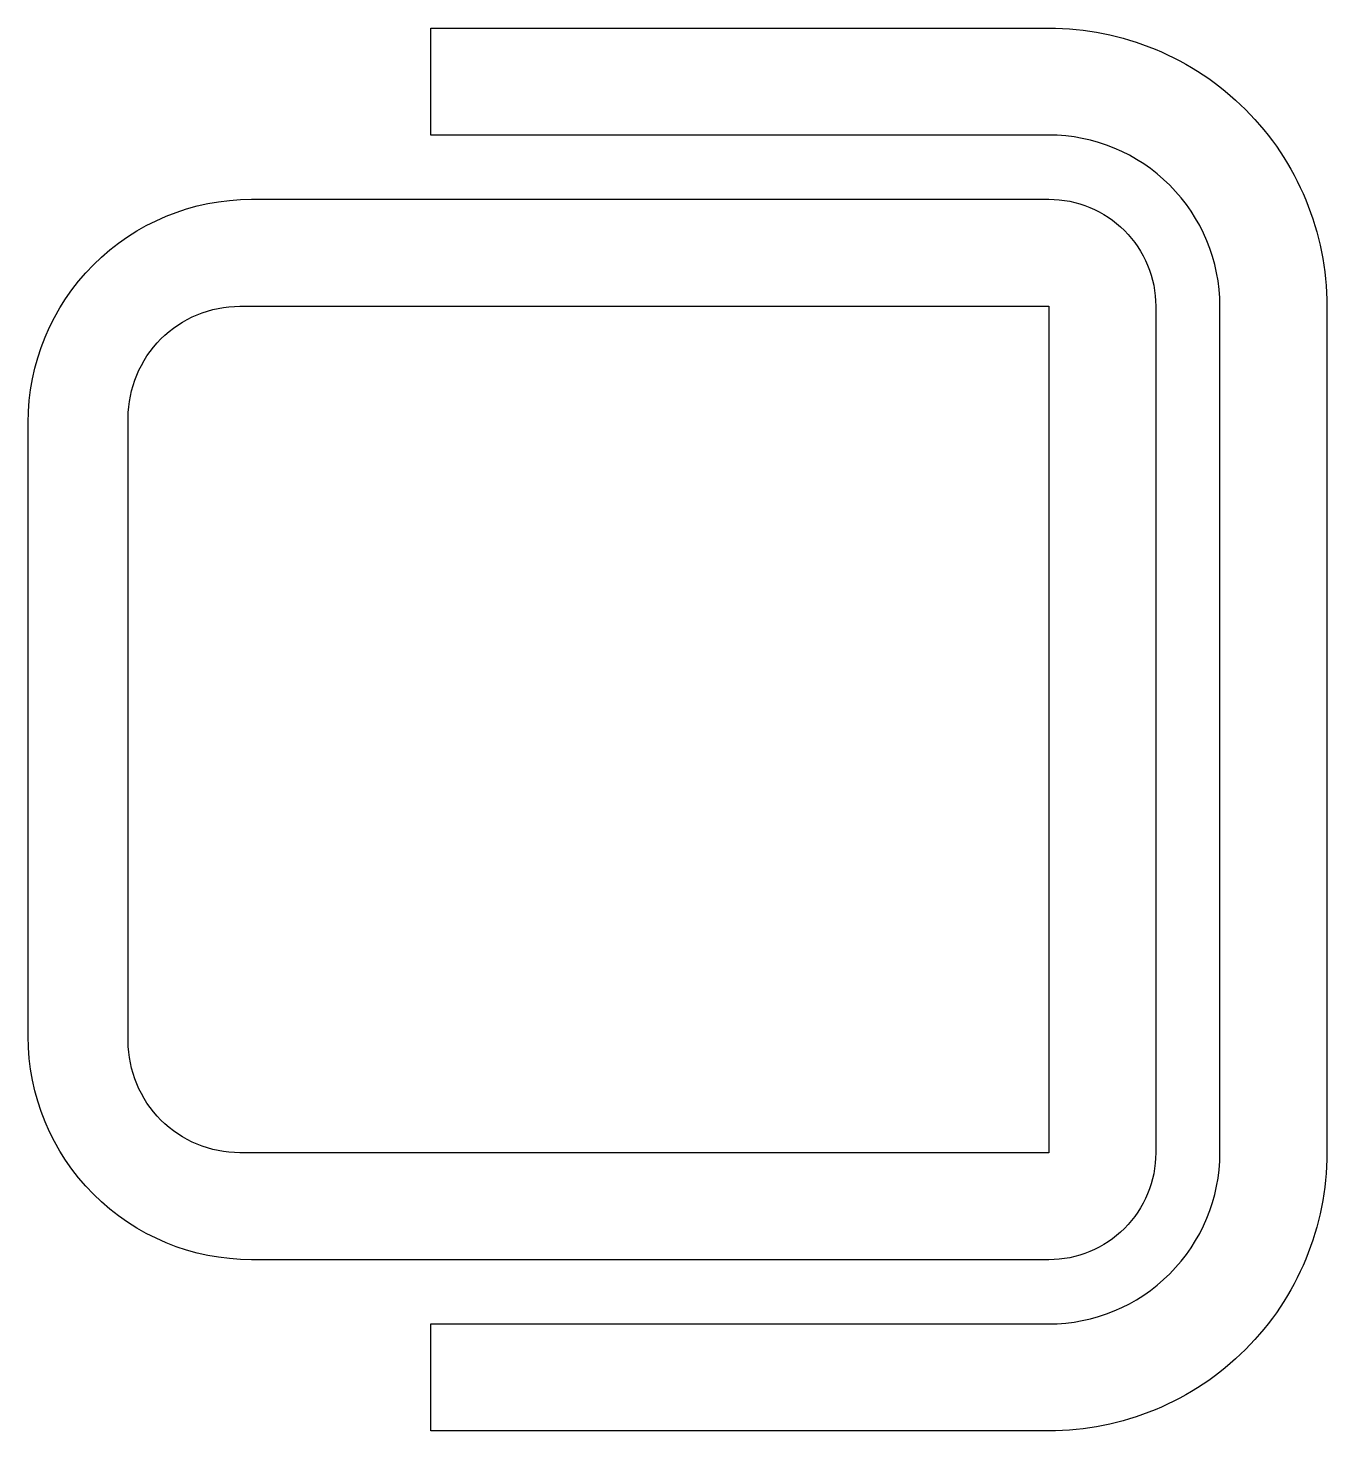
# Model space of a CAD drawing. Header units: metres. Extents: x -0.298 to 0.283, y -0.316 to 0.312.
import ezdxf

# ---------------------------------------------------------------- set-up
doc = ezdxf.new("R2010")
doc.units = ezdxf.units.M

msp = doc.modelspace()

# ---------------------------------------------------------------- linework, layer by layer
for p, q in [((0.15891, 0.18719), (0.15891, 0.18719)), ((0.15891, -0.19161), (0.15891, -0.19161))]:
    msp.add_line(p, q)
for points in [[(-0.11754, 0.31168), (0.15891, 0.31168, -0.414214), (0.2834, 0.18719), (0.2834, -0.19161, -0.414214), (0.15891, -0.3161), (-0.11754, -0.3161), (-0.11754, -0.26822), (0.15891, -0.26822, 0.414214), (0.23552, -0.19161), (0.23552, 0.18719, 0.414214), (0.15891, 0.2638), (-0.11754, 0.2638)], [(0.20679, 0.18719), (0.20679, -0.19161, -0.414214), (0.15891, -0.23949), (-0.19784, -0.23949, -0.414214), (-0.29784, -0.13949), (-0.29784, 0.13507, -0.414214), (-0.19784, 0.23507), (0.15891, 0.23507, -0.414214)], [(0.15891, -0.19161), (-0.20303, -0.19161, -0.414214), (-0.25303, -0.14161), (-0.25303, 0.13719, -0.414214), (-0.20303, 0.18719), (0.15891, 0.18719)]]:
    msp.add_lwpolyline(points, format="xyb", close=True)

doc.saveas('drawing.dxf')
